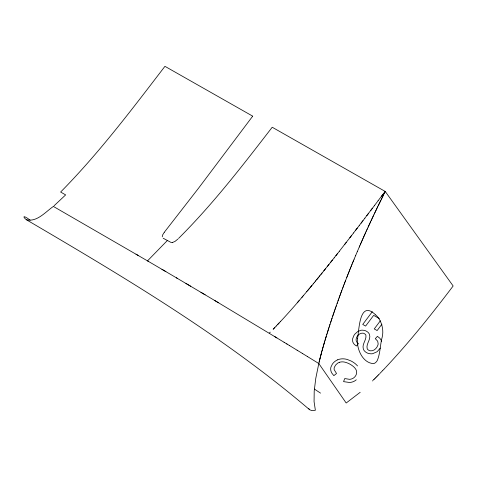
<?xml version="1.0" encoding="UTF-8"?>
<svg xmlns="http://www.w3.org/2000/svg" width="477" height="477" viewBox="0 0 477 477"><rect width="100%" height="100%" fill="white"/><g stroke="black" fill="none" stroke-linecap="round" stroke-linejoin="round"><path stroke-width="0.72" d="M318.857 363.241L315.78 378.356L314.212 391.021L314.069 401.61L315.369 410.256L311.928 410.643L309.603 409.713C222.854 335.766 124.294 277.232 26.283 219.682C22.616 216.719 22.789 214.608 30.164 220.165M357.565 338.384C356.218 347.822 362.126 362.967 373.533 363.635C375.202 363.23 376.496 361.912 377.301 360.445C380.413 353.117 380.05 344.74 382.208 337.12C384.17 329.118 380.998 319.328 375.733 314.975M357.577 338.324C359.193 329.857 359.36 299.151 375.626 314.88M318.833 363.343L319.238 361.632M319.131 362.073L319.429 360.839M319.423 360.868L319.632 360.004M319.518 360.487L319.739 359.586M319.709 359.712L320.097 358.144M319.805 359.324L319.9 358.931M319.948 358.734L320.3 357.351M320.168 357.875L320.401 356.951M320.389 357.005L320.842 355.246M320.711 355.741L320.961 354.799M320.926 354.924L321.254 353.69M321.033 354.518L321.14 354.107M321.2 353.898L321.361 353.278M321.319 353.445L321.474 352.861M321.438 352.992L321.587 352.443M321.564 352.533L321.701 352.02M321.683 352.08L321.814 351.603M321.808 351.615L322.064 350.69M322.047 350.75L322.19 350.225M322.16 350.327L322.637 348.604M322.279 349.897L322.398 349.468M322.452 349.283L322.762 348.168M322.714 348.335L323.007 347.292M322.846 347.864L323.132 346.851M323.12 346.904L323.394 345.938M323.382 345.968L323.811 344.472M323.513 345.521L323.955 343.983M323.901 344.179L324.098 343.488M324.032 343.726L324.294 342.82M324.247 342.993L324.563 341.908M324.39 342.492L324.7 341.449M324.688 341.49L325.135 339.976M324.974 340.524L325.815 337.716M325.248 339.594L325.392 339.129M325.529 338.658L325.672 338.187M325.749 337.931L325.958 337.245M325.91 337.412L326.101 336.768M326.065 336.893L326.25 336.291M326.226 336.374L326.703 334.806M326.691 334.854L326.87 334.276M326.84 334.371L327.198 333.22M327.139 333.405L327.532 332.153M327.443 332.427L328.063 330.466M327.753 331.449L327.908 330.96M328.039 330.543L328.218 329.971M328.206 330.001L328.379 329.458M328.373 329.47L328.552 328.915M328.534 328.975L328.725 328.367M328.695 328.474L329.011 327.472M328.903 327.824L329.828 324.932M329.255 326.721L329.434 326.167M329.792 325.052L329.995 324.42M329.971 324.497L331.086 321.093M330.501 322.875L330.841 321.832M331.014 321.307L331.36 320.258M331.276 320.514L331.539 319.727M331.467 319.936L331.891 318.66M331.855 318.779L332.07 318.129M332.046 318.195L332.636 316.43M332.612 316.513L332.839 315.834M332.791 315.971L333.161 314.88M333.035 315.243L333.345 314.331M333.238 314.641L333.852 312.84M333.715 313.234L334.097 312.125M334.055 312.232L334.288 311.564M334.264 311.624L334.687 310.402M334.669 310.449L334.896 309.788M334.866 309.883L335.754 307.307M335.11 309.174L335.325 308.553M335.647 307.617L336.196 306.055M336.046 306.472L336.452 305.322M336.416 305.423L337.084 303.521M337.066 303.575L337.311 302.877M337.275 302.99L337.537 302.233M337.483 302.4L338.539 299.431M338.002 300.945L338.235 300.295M338.467 299.639L338.974 298.232M338.938 298.328L339.189 297.624M339.177 297.672L340.53 293.951M339.415 297.01L339.66 296.342M339.857 295.8L340.077 295.185M340.393 294.333L341.449 291.459M340.888 292.973L341.138 292.294M341.395 291.608L341.681 290.833M341.651 290.916L341.914 290.201M341.908 290.225L342.683 288.138M342.391 288.931L343.112 287.005M342.945 287.44L343.601 285.711M343.476 286.039L344.096 284.405M344.006 284.638L344.597 283.088M344.537 283.237L344.847 282.426M344.805 282.533L345.104 281.758M345.074 281.829L345.36 281.09M345.348 281.132L345.616 280.422M345.616 280.434L346.696 277.65M346.666 277.715L346.964 276.952M346.934 277.036L347.238 276.261M347.781 274.871L347.202 276.356M347.465 275.67L348.055 274.18M348.007 274.293L348.323 273.494M348.282 273.607L348.598 272.802M348.55 272.916L348.872 272.111M348.824 272.23L349.146 271.425M349.098 271.538L349.42 270.739M349.373 270.847L349.695 270.048M349.653 270.155L349.969 269.362M349.927 269.463L350.243 268.676M350.207 268.778L350.517 267.991M350.762 267.394L351.072 266.625M350.482 268.086L350.798 267.311M351.042 266.709L351.352 265.939M351.316 266.017L351.627 265.26M351.597 265.331L351.907 264.574M351.877 264.646L352.181 263.894M352.157 263.954L352.741 262.535M352.718 262.583L353.022 261.855M352.998 261.903L353.302 261.175M353.284 261.217L353.582 260.496M353.564 260.531L354.143 259.142M354.131 259.166L355.556 255.761M355.55 255.767L357.267 251.695M357.261 251.719L359.294 246.973M359.27 247.02L359.586 246.299M359.563 246.353L359.879 245.625M359.849 245.685L361.047 242.936M360.463 244.278L360.755 243.61M361.011 243.014L361.638 241.595M361.93 240.921L361.304 242.346M361.888 241.016L362.228 240.253M362.186 240.348L362.52 239.585M362.478 239.681L362.818 238.911M363.063 238.351L363.408 237.576M362.77 239.019L363.11 238.244M363.951 236.359L364.601 234.905M363.361 237.689L363.707 236.908M363.653 237.021L364.303 235.572M364.541 235.03L364.899 234.237M364.839 234.368L365.203 233.569M365.138 233.706L365.501 232.901M365.436 233.044L366.103 231.572M366.634 230.397L367.004 229.574M366.032 231.721L366.706 230.236M367.308 228.906L367.612 228.244M366.932 229.735L368.828 225.585M368.137 227.094L368.441 226.438M368.739 225.776L369.132 224.923M369.347 224.458L369.747 223.6M369.043 225.12L369.442 224.262M369.955 223.141L371.285 220.285M369.651 223.802L370.051 222.938M370.361 222.27L370.665 221.608M371.792 219.193L372.102 218.538M371.178 220.511L372.519 217.643M372.406 217.882L372.835 216.981M373.026 216.57L374.391 213.684M372.716 217.226L373.145 216.319M373.455 215.664L373.765 215.002M374.886 212.641L375.202 211.985M374.266 213.946L375.512 211.329M375.333 211.705L377.229 207.757M376.454 209.367L376.764 208.711M375.828 210.673L376.138 210.017M377.08 208.061L378.344 205.444M377.396 207.406L377.712 206.75M378.66 204.794L380.419 201.187M378.183 205.784L378.821 204.466M379.781 202.498L380.097 201.843M378.976 204.138L379.298 203.488M380.252 201.532L380.89 200.227M381.385 199.219L381.707 198.563M380.741 200.531L382.035 197.907M382.357 197.251L382.679 196.596M381.85 198.277L383.007 195.94M382.816 196.321L383.425 195.105M383.329 195.29L384.999 191.945M384.939 192.07L385.243 191.468L453.15 285.979C431.888 314.015 409.904 341.58 385.81 367.254M384.283 193.376L384.522 192.899M380.252 348.144L377.11 351.734L372.674 353.69A7.966 6.648 10.5 0 1 370.903 353.809L369.162 353.606A7.596 6.338 10.5 0 1 367.046 352.885A8.258 6.893 10.5 0 1 365.638 352.032L364.857 351.37A6.827 5.7 10.5 0 1 363.701 349.832A6.714 5.605 10.5 0 1 363.331 348.955C361.763 344.078 366.783 339.845 365.871 335.092A3.124 2.612 10.5 0 0 365.322 334.317L364.1 333.495A3.488 2.91 10.5 0 0 362.878 333.161C357.833 332.66 353.063 340.685 358.477 343.619L356.361 345.998L354.53 344.567A8.401 7.012 10.5 0 1 353.517 343.303L353.242 342.844A7.59 6.338 10.5 0 1 352.676 341.401L352.61 338.801L353.898 335.528A18.072 15.091 10.5 0 1 355.031 333.942L357.696 331.581L360.845 330.305A6.964 5.813 10.5 0 1 362.502 330.179L364.13 330.364A7.137 5.957 10.5 0 1 366.121 331.044L367.731 332.075A6.386 5.33 10.5 0 1 368.888 333.351A6.38 5.325 10.5 0 1 369.466 334.466C371.285 339.463 365.686 343.935 367.236 348.83A3.619 3.023 10.5 0 0 367.946 349.713L368.995 350.404A4.007 3.345 10.5 0 0 370.224 350.804C373.771 351.364 376.836 348.264 377.885 345.133A9.576 7.996 10.5 0 0 378.148 343.822L377.689 341.192L375.292 338.67L377.414 336.351L379.507 337.966A9.379 7.835 10.5 0 1 380.676 339.403A9.528 7.954 10.5 0 1 381.254 340.465A8.878 7.411 10.5 0 1 381.636 341.562M252.655 116.221L198.682 188.016L164.321 232.251M372.304 311.69L362.735 324.443L365.615 326.077L373.658 315.363L379.322 318.576M380.342 320.806L374.254 328.927L377.134 330.561L381.916 324.181M378.106 200.757L374.314 205.724M378.082 200.739L385.16 191.42L272.218 127.24C242.602 165.597 212.921 204.216 178.511 238.464M381.606 196.13L382.894 194.419M364.851 218.174L372.424 208.216M370.551 210.727L374.338 205.742M366.771 215.705L368.661 213.219M359.181 225.597L362.961 220.654M361.095 223.147L364.875 218.192M164.273 232.311L162.699 234.833L162.246 236.848M353.54 232.949L357.297 228.054M355.443 230.522L359.205 225.615M349.802 237.796L351.668 235.376M353.564 232.967L339.356 251.23M344.603 244.558L346.344 242.31M334.144 257.86L337.615 253.448M335.903 255.672L339.38 251.248M330.686 262.231L334.168 257.878M332.439 260.066L323.8 270.847M327.258 266.583L328.981 264.419M325.541 268.73L321.003 274.358M319.542 276.123L322.088 272.975M319.9 275.724L315.5 281.126M316.597 279.778L318.797 277.077M314.403 282.462L315.732 280.792M313.204 283.869L314.468 282.336M313.306 283.791L310.026 287.756M311.94 285.401L308.935 289.062M307.85 290.362L309.424 288.43M306.765 291.662L308.172 289.938M306.92 291.435L303.175 295.871M301.929 297.332L303.593 295.424M302.591 296.605L297.249 302.782M299.091 300.695L296.611 303.569A411.085 86.599 -60.4 0 1 281.967 319.954L280.506 321.474M167.379 240.491L147.512 260.871L165.871 271.622M280.53 321.492L277.656 324.509M279.105 323.018L276.249 325.994M385.428 367.66L384.17 368.989M383.919 369.258L382.846 370.379M273.19 329.166L276.272 326.012M382.685 370.551L379.871 373.473M274.871 327.472L273.214 329.184M379.388 373.962L378.994 374.373M378.839 374.534L378.368 375.011M378.213 375.166L377.76 375.632M377.611 375.787L377.241 376.162M377.092 376.311L376.669 376.741M376.526 376.884L376.18 377.235M270.256 332.153L269.457 332.952M376.043 377.373L375.637 377.778M375.506 377.915L375.172 378.249M375.041 378.38L374.648 378.774M374.517 378.905L374.189 379.233M374.057 379.358L373.729 379.686M373.598 379.811L373.276 380.133M372.752 380.652L372.424 380.974M177.861 239.096L174.952 241.451L172.406 242.507M54.08 205.766L65.647 194.896L60.627 192.04C98.93 153.23 131.825 109.519 164.941 66.327L252.703 116.155M53.341 206.416L148.317 261.342M53.054 206.66C45.375 212.062 36.723 222.437 26.318 219.7M360.189 392.303L346.183 403.011L318.791 363.522L307.54 356.605M356.289 379.799L355.21 380.628A10.983 9.17 10.5 0 1 351.394 382.226A10.822 9.033 10.5 0 1 349.462 382.476L343.571 381.63L344.722 378.553L349.51 379.328A7.423 6.195 10.5 0 0 350.911 379.126A7.793 6.505 10.5 0 0 353.886 377.724L354.84 376.818A10.488 8.753 10.5 0 0 355.437 376.067A9.445 7.882 10.5 0 0 356.647 372.287A7.608 6.35 10.5 0 0 355.812 369.329L354.888 368.029A15.896 13.267 10.5 0 0 351.805 365.352L351.12 364.881A23.409 19.545 10.5 0 0 350.005 364.207A17.232 14.388 10.5 0 0 344.853 362.168L344.507 362.091A8.473 7.072 10.5 0 0 339.612 362.252M163.194 238.25L170.748 242.286A2.033 1.359 20.1 0 0 172.34 242.489M135.999 254.158L138.091 255.38M161.93 269.308L177.575 278.502M176.341 277.781L205.14 294.81M185.947 283.445L190.746 286.278M200.96 292.329L218.472 302.74M214.728 300.504L284.56 342.552M320.544 393.131L314.373 389.065M284.101 342.271L287.118 344.114M274.317 336.327L276.881 337.877M289.312 345.449L297.356 350.362M286.707 343.857L289.682 345.67M302.335 353.409L307.587 356.629M297.129 350.219L302.472 353.493M309.579 409.689L308.649 408.366M339.612 362.264A8.037 6.708 10.5 0 0 337.585 363.23L335.623 365.03L334.353 367.296A6.785 5.664 10.5 0 0 334.15 369.287A6.177 5.158 10.5 0 0 334.246 369.794L336.535 373.485L333.852 375.637L331.885 373.193A10.577 8.83 10.5 0 1 330.901 367.165L332.338 364.166A14.566 12.163 10.5 0 1 337.656 359.807M337.668 359.825A11.764 9.82 10.5 0 1 343.583 358.847A14.262 11.907 10.5 0 1 347.31 359.497L351.09 361.011A22.497 18.782 10.5 0 1 352.473 361.775A19.7 16.445 10.5 0 1 357.529 365.925"/></g></svg>
